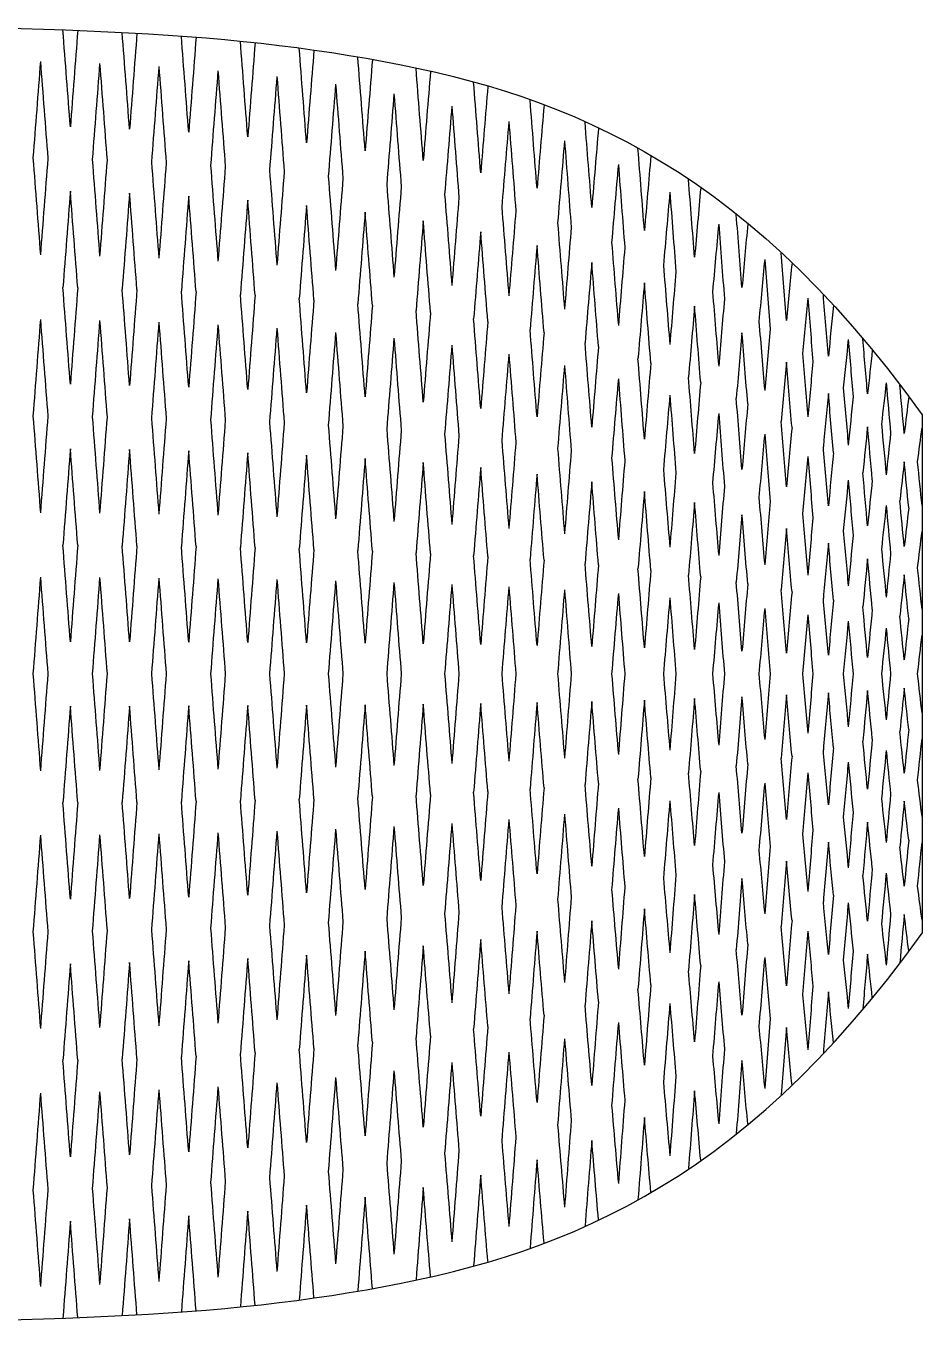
# Model space of a CAD drawing. Header units: millimetres. Extents: x 1 to 583, y -486 to -2.
# Drawn here: x 554.78 to 583.34, y -305.95 to -264.63 of the extents above; entities that cross this region are included whole.
import ezdxf

# ---------------------------------------------------------------- set-up
doc = ezdxf.new("R2010")
doc.units = ezdxf.units.MM
doc.header["$MEASUREMENT"] = 0
doc.layers.add('DEFAULT', color=7, linetype='Continuous')

msp = doc.modelspace()

# ---------------------------------------------------------------- linework, layer by layer
at = {"layer": 'DEFAULT'}
msp.add_lwpolyline([(583.342, -277.023), (583.342, -293.551)], dxfattribs=at)
for points in [[(542.024, -264.628), (553.829, -264.628), (559.732, -264.628), (565.634, -265.661), (571.537, -266.694), (577.439, -268.76), (583.342, -277.023)], [(556.43, -264.775), (556.351, -265.797), (556.272, -266.821), (556.193, -267.844), (556.115, -266.816), (556.036, -265.787), (555.957, -264.758)], [(558.317, -264.864), (558.238, -265.881), (558.16, -266.898), (558.081, -267.916), (558.002, -266.891), (557.924, -265.865), (557.845, -264.838)], [(560.202, -264.991), (560.123, -266), (560.045, -267.01), (559.966, -268.02), (559.888, -267), (559.809, -265.978), (559.731, -264.955)], [(562.083, -265.168), (562.004, -266.166), (561.926, -267.165), (561.848, -268.165), (561.769, -267.151), (561.691, -266.135), (561.613, -265.119)], [(563.957, -265.403), (563.879, -266.386), (563.801, -267.371), (563.723, -268.358), (563.645, -267.353), (563.567, -266.347), (563.489, -265.339)], [(565.822, -265.703), (565.745, -266.668), (565.667, -267.636), (565.589, -268.606), (565.512, -267.613), (565.434, -266.618), (565.357, -265.622)], [(555.249, -271.926), (555.171, -270.897), (555.092, -269.868), (555.013, -268.838), (555.092, -267.812), (555.171, -266.786), (555.249, -265.76)], [(555.249, -271.926), (555.328, -270.9), (555.407, -269.875), (555.485, -268.85), (555.407, -267.82), (555.328, -266.79), (555.249, -265.76)], [(557.138, -271.971), (557.059, -270.945), (556.98, -269.918), (556.902, -268.891), (556.98, -267.868), (557.059, -266.846), (557.138, -265.825)], [(557.138, -271.971), (557.216, -270.949), (557.295, -269.928), (557.373, -268.908), (557.295, -267.881), (557.216, -266.853), (557.138, -265.825)], [(559.024, -272.036), (558.946, -271.014), (558.867, -269.992), (558.788, -268.969), (558.867, -267.952), (558.946, -266.936), (559.024, -265.921)], [(559.024, -272.036), (559.103, -271.021), (559.181, -270.007), (559.26, -268.993), (559.181, -267.97), (559.103, -266.946), (559.024, -265.921)], [(560.908, -272.13), (560.83, -271.114), (560.751, -270.097), (560.673, -269.079), (560.751, -268.071), (560.83, -267.064), (560.908, -266.057)], [(560.908, -272.13), (560.986, -271.123), (561.065, -270.117), (561.143, -269.113), (561.065, -268.096), (560.986, -267.077), (560.908, -266.057)], [(567.673, -266.079), (567.596, -267.022), (567.519, -267.968), (567.443, -268.917), (567.366, -267.94), (567.289, -266.96), (567.212, -265.977)], [(562.787, -272.258), (562.709, -271.25), (562.631, -270.241), (562.552, -269.231), (562.631, -268.234), (562.709, -267.238), (562.787, -266.244)], [(562.787, -272.258), (562.865, -271.262), (562.943, -270.269), (563.021, -269.277), (562.943, -268.267), (562.865, -267.256), (562.787, -266.244)], [(564.659, -272.425), (564.581, -271.429), (564.503, -270.431), (564.425, -269.431), (564.503, -268.449), (564.581, -267.468), (564.659, -266.489)], [(564.659, -272.425), (564.736, -271.445), (564.814, -270.466), (564.892, -269.49), (564.814, -268.492), (564.736, -267.491), (564.659, -266.489)], [(569.501, -266.555), (569.425, -267.47), (569.349, -268.388), (569.273, -269.31), (569.198, -268.352), (569.122, -267.39), (569.046, -266.426)], [(566.52, -272.636), (566.443, -271.654), (566.365, -270.67), (566.287, -269.685), (566.365, -268.72), (566.443, -267.758), (566.52, -266.798)], [(566.52, -272.636), (566.597, -271.674), (566.674, -270.715), (566.751, -269.758), (566.674, -268.774), (566.597, -267.787), (566.52, -266.798)], [(568.365, -272.901), (568.288, -271.937), (568.211, -270.971), (568.134, -270.002), (568.211, -269.06), (568.288, -268.121), (568.365, -267.184)], [(568.365, -272.901), (568.441, -271.962), (568.516, -271.027), (568.592, -270.095), (568.516, -269.128), (568.441, -268.158), (568.365, -267.184)], [(571.291, -267.154), (571.217, -268.034), (571.143, -268.917), (571.069, -269.805), (570.995, -268.872), (570.921, -267.934), (570.847, -266.992)], [(570.182, -273.237), (570.106, -272.296), (570.03, -271.352), (569.955, -270.405), (570.03, -269.492), (570.106, -268.582), (570.182, -267.676)], [(570.182, -273.237), (570.256, -272.328), (570.33, -271.423), (570.404, -270.521), (570.33, -269.577), (570.256, -268.628), (570.182, -267.676)], [(573.028, -267.892), (572.956, -268.729), (572.885, -269.57), (572.814, -270.417), (572.742, -269.514), (572.671, -268.607), (572.599, -267.694)], [(571.956, -273.659), (571.882, -272.747), (571.808, -271.831), (571.734, -270.91), (571.808, -270.034), (571.882, -269.161), (571.956, -268.292)], [(571.956, -273.659), (572.027, -272.786), (572.099, -271.918), (572.17, -271.055), (572.099, -270.139), (572.027, -269.218), (571.956, -268.292)], [(574.697, -268.773), (574.629, -269.56), (574.56, -270.352), (574.492, -271.151), (574.423, -270.286), (574.355, -269.416), (574.287, -268.539)], [(573.671, -274.173), (573.6, -273.297), (573.528, -272.416), (573.457, -271.529), (573.528, -270.696), (573.6, -269.867), (573.671, -269.044)], [(573.671, -274.173), (573.739, -273.344), (573.808, -272.52), (573.876, -271.702), (573.808, -270.822), (573.739, -269.936), (573.671, -269.044)], [(576.285, -269.792), (576.22, -270.522), (576.155, -271.259), (576.091, -272.003), (576.026, -271.184), (575.961, -270.358), (575.896, -269.525)], [(556.43, -272.98), (556.351, -271.952), (556.272, -270.925), (556.193, -269.896), (556.115, -270.92), (556.036, -271.945), (555.957, -272.97)], [(558.317, -273.033), (558.238, -272.009), (558.16, -270.985), (558.081, -269.96), (558.002, -270.979), (557.924, -271.998), (557.845, -273.018)], [(560.202, -273.11), (560.123, -272.091), (560.045, -271.072), (559.966, -270.052), (559.888, -271.063), (559.809, -272.075), (559.731, -273.088)], [(562.083, -273.216), (562.004, -272.205), (561.926, -271.193), (561.848, -270.179), (561.769, -271.18), (561.691, -272.183), (561.613, -273.186)], [(575.312, -274.781), (575.244, -273.947), (575.176, -273.108), (575.107, -272.263), (575.176, -271.48), (575.244, -270.703), (575.312, -269.932)], [(575.312, -274.781), (575.377, -274.002), (575.442, -273.229), (575.507, -272.463), (575.442, -271.626), (575.377, -270.782), (575.312, -269.932)], [(563.957, -273.357), (563.879, -272.356), (563.801, -271.354), (563.723, -270.35), (563.645, -271.338), (563.567, -272.327), (563.489, -273.318)], [(565.822, -273.537), (565.745, -272.549), (565.667, -271.56), (565.589, -270.568), (565.512, -271.54), (565.434, -272.513), (565.357, -273.488)], [(567.673, -273.762), (567.596, -272.792), (567.519, -271.819), (567.443, -270.843), (567.366, -271.793), (567.289, -272.746), (567.212, -273.701)], [(576.869, -275.476), (576.804, -274.693), (576.739, -273.902), (576.674, -273.105), (576.739, -272.38), (576.804, -271.661), (576.869, -270.948)], [(576.869, -275.476), (576.93, -274.754), (576.991, -274.039), (577.052, -273.331), (576.991, -272.544), (576.93, -271.75), (576.869, -270.948)], [(577.786, -270.938), (577.724, -271.606), (577.663, -272.281), (577.602, -272.964), (577.541, -272.197), (577.48, -271.422), (577.419, -270.64)], [(569.501, -274.048), (569.425, -273.098), (569.349, -272.146), (569.273, -271.189), (569.198, -272.113), (569.122, -273.04), (569.046, -273.97)], [(571.291, -274.407), (571.217, -273.485), (571.143, -272.558), (571.069, -271.627), (570.995, -272.517), (570.921, -273.411), (570.847, -274.31)], [(579.196, -272.193), (579.138, -272.794), (579.081, -273.403), (579.024, -274.02), (578.966, -273.311), (578.909, -272.594), (578.852, -271.869)], [(573.028, -274.85), (572.956, -273.961), (572.885, -273.066), (572.814, -272.167), (572.742, -273.017), (572.671, -273.871), (572.599, -274.731)], [(578.336, -276.25), (578.274, -275.523), (578.213, -274.788), (578.152, -274.046), (578.213, -273.383), (578.274, -272.727), (578.336, -272.079)], [(578.336, -276.25), (578.393, -275.59), (578.45, -274.938), (578.508, -274.294), (578.45, -273.564), (578.393, -272.826), (578.336, -272.079)], [(556.43, -272.98), (556.351, -274.004), (556.272, -275.028), (556.193, -276.053), (556.115, -275.025), (556.036, -273.998), (555.957, -272.97)], [(558.317, -273.033), (558.238, -274.052), (558.16, -275.071), (558.081, -276.091), (558.002, -275.067), (557.924, -274.043), (557.845, -273.018)], [(560.202, -273.11), (560.123, -274.121), (560.045, -275.133), (559.966, -276.146), (559.888, -275.127), (559.809, -274.108), (559.731, -273.088)], [(574.697, -275.379), (574.629, -274.53), (574.56, -273.675), (574.492, -272.814), (574.423, -273.616), (574.355, -274.424), (574.287, -275.238)], [(562.083, -273.216), (562.004, -274.217), (561.926, -275.219), (561.848, -276.223), (561.769, -275.212), (561.691, -274.199), (561.613, -273.186)], [(563.957, -273.357), (563.879, -274.344), (563.801, -275.334), (563.723, -276.325), (563.645, -275.324), (563.567, -274.322), (563.489, -273.318)], [(565.822, -273.537), (565.745, -274.508), (565.667, -275.481), (565.589, -276.456), (565.512, -275.469), (565.434, -274.479), (565.357, -273.488)], [(579.712, -277.091), (579.654, -276.426), (579.597, -275.752), (579.54, -275.071), (579.597, -274.475), (579.654, -273.888), (579.712, -273.309)], [(579.712, -277.091), (579.766, -276.498), (579.819, -275.914), (579.873, -275.338), (579.819, -274.67), (579.766, -273.994), (579.712, -273.309)], [(580.517, -273.541), (580.464, -274.071), (580.41, -274.609), (580.356, -275.156), (580.303, -274.512), (580.249, -273.858), (580.195, -273.196)], [(567.673, -273.762), (567.596, -274.713), (567.519, -275.665), (567.443, -276.621), (567.366, -275.65), (567.289, -274.677), (567.212, -273.701)], [(576.285, -275.99), (576.22, -275.189), (576.155, -274.381), (576.091, -273.566), (576.026, -274.314), (575.961, -275.068), (575.896, -275.83)], [(555.249, -280.148), (555.171, -279.12), (555.092, -278.092), (555.013, -277.063), (555.092, -276.035), (555.171, -275.008), (555.249, -273.982)], [(555.249, -280.148), (555.328, -279.121), (555.407, -278.095), (555.485, -277.068), (555.407, -276.04), (555.328, -275.011), (555.249, -273.982)], [(557.138, -280.165), (557.059, -279.14), (556.98, -278.115), (556.902, -277.089), (556.98, -276.065), (557.059, -275.042), (557.138, -274.019)], [(557.138, -280.165), (557.216, -279.142), (557.295, -278.12), (557.373, -277.098), (557.295, -276.072), (557.216, -275.046), (557.138, -274.019)], [(559.024, -280.191), (558.946, -279.17), (558.867, -278.149), (558.788, -277.128), (558.867, -276.11), (558.946, -275.092), (559.024, -274.075)], [(559.024, -280.191), (559.103, -279.173), (559.181, -278.156), (559.26, -277.14), (559.181, -276.119), (559.103, -275.098), (559.024, -274.075)], [(560.908, -280.227), (560.83, -279.213), (560.751, -278.199), (560.673, -277.183), (560.751, -276.172), (560.83, -275.163), (560.908, -274.154)], [(560.908, -280.227), (560.986, -279.217), (561.065, -278.208), (561.143, -277.2), (561.065, -276.186), (560.986, -275.171), (560.908, -274.154)], [(562.787, -280.276), (562.709, -279.271), (562.631, -278.266), (562.552, -277.259), (562.631, -276.259), (562.709, -275.26), (562.787, -274.262)], [(562.787, -280.276), (562.865, -279.276), (562.943, -278.278), (563.021, -277.282), (562.943, -276.277), (562.865, -275.27), (562.787, -274.262)], [(569.501, -274.048), (569.425, -274.971), (569.349, -275.898), (569.273, -276.829), (569.198, -275.879), (569.122, -274.926), (569.046, -273.97)], [(571.291, -274.407), (571.217, -275.298), (571.143, -276.192), (571.069, -277.091), (570.995, -276.168), (570.921, -275.241), (570.847, -274.31)], [(564.659, -280.34), (564.581, -279.348), (564.503, -278.355), (564.425, -277.359), (564.503, -276.373), (564.581, -275.388), (564.659, -274.404)], [(564.659, -280.34), (564.736, -279.354), (564.814, -278.37), (564.892, -277.388), (564.814, -276.396), (564.736, -275.401), (564.659, -274.404)], [(566.52, -280.421), (566.443, -279.445), (566.365, -278.466), (566.287, -277.486), (566.365, -276.516), (566.443, -275.548), (566.52, -274.583)], [(566.52, -280.421), (566.597, -279.453), (566.674, -278.486), (566.751, -277.522), (566.674, -276.545), (566.597, -275.565), (566.52, -274.583)], [(573.028, -274.85), (572.956, -275.7), (572.885, -276.555), (572.814, -277.415), (572.742, -276.525), (572.671, -275.631), (572.599, -274.731)], [(577.786, -276.677), (577.724, -275.93), (577.663, -275.176), (577.602, -274.413), (577.541, -275.101), (577.48, -275.796), (577.419, -276.499)], [(581.001, -277.989), (580.947, -277.39), (580.893, -276.783), (580.84, -276.167), (580.893, -275.643), (580.947, -275.127), (581.001, -274.621)], [(581.001, -277.989), (581.051, -277.467), (581.102, -276.954), (581.152, -276.45), (581.102, -275.849), (581.051, -275.239), (581.001, -274.621)], [(581.756, -274.967), (581.705, -275.423), (581.655, -275.887), (581.605, -276.361), (581.554, -275.784), (581.504, -275.199), (581.454, -274.604)], [(568.365, -280.523), (568.288, -279.566), (568.211, -278.607), (568.134, -277.644), (568.211, -276.696), (568.288, -275.75), (568.365, -274.807)], [(568.365, -280.523), (568.441, -279.576), (568.516, -278.632), (568.592, -277.691), (568.516, -276.733), (568.441, -275.771), (568.365, -274.807)], [(570.182, -280.653), (570.106, -279.72), (570.03, -278.785), (569.955, -277.846), (570.03, -276.924), (570.106, -276.006), (570.182, -275.091)], [(570.182, -280.653), (570.256, -279.732), (570.33, -278.816), (570.404, -277.904), (570.33, -276.971), (570.256, -276.033), (570.182, -275.091)], [(571.956, -280.815), (571.882, -279.913), (571.808, -279.008), (571.734, -278.099), (571.808, -277.211), (571.882, -276.327), (571.956, -275.448)], [(571.956, -280.815), (572.027, -279.928), (572.099, -279.047), (572.17, -278.171), (572.099, -277.268), (572.027, -276.36), (571.956, -275.448)], [(574.697, -275.379), (574.629, -276.181), (574.56, -276.989), (574.492, -277.803), (574.423, -276.954), (574.355, -276.099), (574.287, -275.238)], [(579.196, -277.431), (579.138, -276.743), (579.081, -276.048), (579.024, -275.345), (578.966, -275.967), (578.909, -276.598), (578.852, -277.237)], [(573.671, -281.012), (573.6, -280.149), (573.528, -279.281), (573.457, -278.408), (573.528, -277.561), (573.6, -276.72), (573.671, -275.883)], [(573.671, -281.012), (573.739, -280.167), (573.808, -279.328), (573.876, -278.495), (573.808, -277.63), (573.739, -276.759), (573.671, -275.883)], [(576.285, -275.99), (576.22, -276.738), (576.155, -277.493), (576.091, -278.254), (576.026, -277.453), (575.961, -276.645), (575.896, -275.83)], [(582.209, -278.933), (582.158, -278.405), (582.108, -277.868), (582.058, -277.322), (582.108, -276.872), (582.158, -276.432), (582.209, -276.001)], [(582.209, -278.933), (582.256, -278.485), (582.303, -278.047), (582.35, -277.618), (582.303, -277.088), (582.256, -276.549), (582.209, -276.001)], [(575.312, -281.246), (575.244, -280.428), (575.176, -279.605), (575.107, -278.775), (575.176, -277.977), (575.244, -277.184), (575.312, -276.397)], [(575.312, -281.246), (575.377, -280.449), (575.442, -279.659), (575.507, -278.875), (575.442, -278.056), (575.377, -277.23), (575.312, -276.397)], [(580.517, -278.24), (580.464, -277.618), (580.41, -276.987), (580.356, -276.348), (580.303, -276.901), (580.249, -277.462), (580.195, -278.032)], [(582.917, -276.457), (582.87, -276.835), (582.823, -277.223), (582.775, -277.621), (582.728, -277.116), (582.681, -276.602), (582.634, -276.079)], [(577.786, -276.677), (577.724, -277.365), (577.663, -278.06), (577.602, -278.763), (577.541, -278.016), (577.48, -277.261), (577.419, -276.499)], [(576.869, -281.514), (576.804, -280.748), (576.739, -279.975), (576.674, -279.196), (576.739, -278.453), (576.804, -277.716), (576.869, -276.986)], [(576.869, -281.514), (576.93, -280.771), (576.991, -280.037), (577.052, -279.309), (576.991, -278.542), (576.93, -277.768), (576.869, -276.986)], [(579.196, -277.431), (579.138, -278.053), (579.081, -278.684), (579.024, -279.322), (578.966, -278.635), (578.909, -277.94), (578.852, -277.237)], [(578.336, -281.811), (578.274, -281.104), (578.213, -280.389), (578.152, -279.666), (578.213, -278.984), (578.274, -278.308), (578.336, -277.64)], [(578.336, -281.811), (578.393, -281.13), (578.45, -280.456), (578.508, -279.791), (578.45, -279.082), (578.393, -278.365), (578.336, -277.64)], [(581.756, -279.095), (581.705, -278.543), (581.655, -277.981), (581.605, -277.411), (581.554, -277.891), (581.504, -278.379), (581.454, -278.877)], [(583.342, -279.916), (583.295, -279.462), (583.247, -278.998), (583.2, -278.525), (583.247, -278.153), (583.295, -277.79), (583.342, -277.437)], [(580.517, -278.24), (580.464, -278.792), (580.41, -279.354), (580.356, -279.924), (580.303, -279.302), (580.249, -278.672), (580.195, -278.032)], [(556.43, -281.185), (556.351, -280.158), (556.272, -279.132), (556.193, -278.105), (556.115, -279.13), (556.036, -280.155), (555.957, -281.181)], [(558.317, -281.202), (558.238, -280.18), (558.16, -279.158), (558.081, -278.134), (558.002, -279.155), (557.924, -280.176), (557.845, -281.197)], [(560.202, -281.228), (560.123, -280.212), (560.045, -279.195), (559.966, -278.177), (559.888, -279.191), (559.809, -280.205), (559.731, -281.221)], [(562.083, -281.263), (562.004, -280.256), (561.926, -279.247), (561.848, -278.237), (561.769, -279.241), (561.691, -280.247), (561.613, -281.253)], [(563.957, -281.31), (563.879, -280.314), (563.801, -279.316), (563.723, -278.316), (563.645, -279.308), (563.567, -280.302), (563.489, -281.297)], [(565.822, -281.37), (565.745, -280.388), (565.667, -279.404), (565.589, -278.418), (565.512, -279.395), (565.434, -280.373), (565.357, -281.354)], [(579.712, -282.135), (579.654, -281.491), (579.597, -280.839), (579.54, -280.179), (579.597, -279.562), (579.654, -278.953), (579.712, -278.352)], [(579.712, -282.135), (579.766, -281.519), (579.819, -280.911), (579.873, -280.313), (579.819, -279.668), (579.766, -279.014), (579.712, -278.352)], [(567.673, -281.445), (567.596, -280.482), (567.519, -279.515), (567.443, -278.546), (567.366, -279.503), (567.289, -280.463), (567.212, -281.425)], [(569.501, -281.541), (569.425, -280.6), (569.349, -279.656), (569.273, -278.708), (569.198, -279.64), (569.122, -280.576), (569.046, -281.515)], [(581.756, -279.095), (581.705, -279.575), (581.655, -280.064), (581.605, -280.561), (581.554, -280.009), (581.504, -279.448), (581.454, -278.877)], [(582.917, -279.989), (582.87, -279.51), (582.823, -279.021), (582.775, -278.523), (582.728, -278.926), (582.681, -279.339), (582.634, -279.762)], [(571.291, -281.661), (571.217, -280.748), (571.143, -279.832), (571.069, -278.912), (570.995, -279.813), (570.921, -280.719), (570.847, -281.628)], [(573.028, -281.808), (572.956, -280.932), (572.885, -280.05), (572.814, -279.164), (572.742, -280.027), (572.671, -280.895), (572.599, -281.768)], [(581.001, -282.48), (580.947, -281.904), (580.893, -281.32), (580.84, -280.727), (580.893, -280.18), (580.947, -279.641), (581.001, -279.112)], [(581.001, -282.48), (581.051, -281.934), (581.102, -281.397), (581.152, -280.869), (581.102, -280.292), (581.051, -279.706), (581.001, -279.112)], [(574.697, -281.984), (574.629, -281.151), (574.56, -280.311), (574.492, -279.466), (574.423, -280.284), (574.355, -281.108), (574.287, -281.938)], [(576.285, -282.188), (576.22, -281.404), (576.155, -280.614), (576.091, -279.817), (576.026, -280.583), (575.961, -281.355), (575.896, -282.135)], [(582.209, -282.843), (582.158, -282.339), (582.108, -281.826), (582.058, -281.304), (582.108, -280.831), (582.158, -280.366), (582.209, -279.911)], [(582.209, -282.843), (582.256, -282.37), (582.303, -281.907), (582.35, -281.453), (582.303, -280.948), (582.256, -280.434), (582.209, -279.911)], [(582.917, -279.989), (582.87, -280.393), (582.823, -280.806), (582.775, -281.228), (582.728, -280.749), (582.681, -280.26), (582.634, -279.762)], [(577.786, -282.417), (577.724, -281.69), (577.663, -280.955), (577.602, -280.213), (577.541, -280.92), (577.48, -281.635), (577.419, -282.358)], [(579.196, -282.668), (579.138, -282.003), (579.081, -281.329), (579.024, -280.648), (578.966, -281.291), (578.909, -281.943), (578.852, -282.604)], [(583.342, -283.221), (583.295, -282.792), (583.247, -282.354), (583.2, -281.906), (583.247, -281.509), (583.295, -281.121), (583.342, -280.742)], [(556.43, -281.185), (556.351, -282.21), (556.272, -283.235), (556.193, -284.261), (556.115, -283.235), (556.036, -282.208), (555.957, -281.181)], [(558.317, -281.202), (558.238, -282.223), (558.16, -283.244), (558.081, -284.265), (558.002, -283.243), (557.924, -282.221), (557.845, -281.197)], [(560.202, -281.228), (560.123, -282.242), (560.045, -283.256), (559.966, -284.271), (559.888, -283.255), (559.809, -282.239), (559.731, -281.221)], [(562.083, -281.263), (562.004, -282.268), (561.926, -283.273), (561.848, -284.28), (561.769, -283.272), (561.691, -282.263), (561.613, -281.253)], [(563.957, -281.31), (563.879, -282.302), (563.801, -283.296), (563.723, -284.291), (563.645, -283.295), (563.567, -282.297), (563.489, -281.297)], [(565.822, -281.37), (565.745, -282.347), (565.667, -283.325), (565.589, -284.306), (565.512, -283.324), (565.434, -282.34), (565.357, -281.354)], [(580.517, -282.938), (580.464, -282.339), (580.41, -281.732), (580.356, -281.116), (580.303, -281.691), (580.249, -282.276), (580.195, -282.869)], [(567.673, -281.445), (567.596, -282.402), (567.519, -283.362), (567.443, -284.324), (567.366, -283.36), (567.289, -282.394), (567.212, -281.425)], [(569.501, -281.541), (569.425, -282.473), (569.349, -283.409), (569.273, -284.347), (569.198, -283.406), (569.122, -282.462), (569.046, -281.515)], [(571.291, -281.661), (571.217, -282.562), (571.143, -283.467), (571.069, -284.376), (570.995, -283.464), (570.921, -282.548), (570.847, -281.628)], [(573.028, -281.808), (572.956, -282.671), (572.885, -283.539), (572.814, -284.412), (572.742, -283.536), (572.671, -282.655), (572.599, -281.768)], [(581.756, -283.223), (581.705, -282.695), (581.655, -282.158), (581.605, -281.612), (581.554, -282.115), (581.504, -282.628), (581.454, -283.15)], [(574.697, -281.984), (574.629, -282.802), (574.56, -283.626), (574.492, -284.456), (574.423, -283.622), (574.355, -282.783), (574.287, -281.938)], [(576.285, -282.188), (576.22, -282.954), (576.155, -283.727), (576.091, -284.506), (576.026, -283.722), (575.961, -282.932), (575.896, -282.135)], [(582.917, -283.521), (582.87, -283.067), (582.823, -282.603), (582.775, -282.13), (582.728, -282.559), (582.681, -282.998), (582.634, -283.445)], [(555.249, -288.37), (555.171, -287.343), (555.092, -286.315), (555.013, -285.287), (555.092, -284.259), (555.171, -283.231), (555.249, -282.204)], [(555.249, -288.37), (555.328, -287.342), (555.407, -286.314), (555.485, -285.287), (555.407, -284.26), (555.328, -283.232), (555.249, -282.204)], [(557.138, -288.36), (557.059, -287.336), (556.98, -286.312), (556.902, -285.287), (556.98, -284.262), (557.059, -283.238), (557.138, -282.214)], [(557.138, -288.36), (557.216, -287.335), (557.295, -286.311), (557.373, -285.287), (557.295, -284.263), (557.216, -283.239), (557.138, -282.214)], [(559.024, -288.345), (558.946, -287.326), (558.867, -286.307), (558.788, -285.287), (558.867, -284.267), (558.946, -283.248), (559.024, -282.229)], [(559.024, -288.345), (559.103, -287.325), (559.181, -286.305), (559.26, -285.287), (559.181, -284.269), (559.103, -283.249), (559.024, -282.229)], [(560.908, -288.323), (560.83, -287.312), (560.751, -286.3), (560.673, -285.287), (560.751, -284.274), (560.83, -283.262), (560.908, -282.251)], [(560.908, -288.323), (560.986, -287.31), (561.065, -286.298), (561.143, -285.287), (561.065, -284.276), (560.986, -283.264), (560.908, -282.251)], [(562.787, -288.294), (562.709, -287.293), (562.631, -286.291), (562.552, -285.287), (562.631, -284.284), (562.709, -283.281), (562.787, -282.28)], [(562.787, -288.294), (562.865, -287.29), (562.943, -286.288), (563.021, -285.287), (562.943, -284.286), (562.865, -283.284), (562.787, -282.28)], [(564.659, -288.255), (564.581, -287.267), (564.503, -286.278), (564.425, -285.287), (564.503, -284.296), (564.581, -283.307), (564.659, -282.319)], [(564.659, -288.255), (564.736, -287.264), (564.814, -286.274), (564.892, -285.287), (564.814, -284.3), (564.736, -283.31), (564.659, -282.319)], [(566.52, -288.206), (566.443, -287.235), (566.365, -286.262), (566.287, -285.287), (566.365, -284.312), (566.443, -283.339), (566.52, -282.368)], [(566.52, -288.206), (566.597, -287.231), (566.674, -286.258), (566.751, -285.287), (566.674, -284.317), (566.597, -283.343), (566.52, -282.368)], [(568.365, -288.145), (568.288, -287.195), (568.211, -286.242), (568.134, -285.287), (568.211, -284.332), (568.288, -283.379), (568.365, -282.429)], [(568.365, -288.145), (568.441, -287.189), (568.516, -286.237), (568.592, -285.287), (568.516, -284.338), (568.441, -283.385), (568.365, -282.429)], [(570.182, -288.068), (570.106, -287.144), (570.03, -286.217), (569.955, -285.287), (570.03, -284.357), (570.106, -283.43), (570.182, -282.506)], [(570.182, -288.068), (570.256, -287.137), (570.33, -286.21), (570.404, -285.287), (570.33, -284.364), (570.256, -283.437), (570.182, -282.506)], [(571.956, -287.971), (571.882, -287.08), (571.808, -286.186), (571.734, -285.287), (571.808, -284.389), (571.882, -283.494), (571.956, -282.604)], [(571.956, -287.971), (572.027, -287.071), (572.099, -286.177), (572.17, -285.287), (572.099, -284.398), (572.027, -283.503), (571.956, -282.604)], [(577.786, -282.417), (577.724, -283.125), (577.663, -283.84), (577.602, -284.562), (577.541, -283.835), (577.48, -283.1), (577.419, -282.358)], [(579.196, -282.668), (579.138, -283.312), (579.081, -283.964), (579.024, -284.624), (578.966, -283.959), (578.909, -283.285), (578.852, -282.604)], [(573.671, -287.852), (573.6, -287.002), (573.528, -286.147), (573.457, -285.287), (573.528, -284.427), (573.6, -283.572), (573.671, -282.722)], [(573.671, -287.852), (573.739, -286.991), (573.808, -286.136), (573.876, -285.287), (573.808, -284.438), (573.739, -283.583), (573.671, -282.722)], [(575.312, -287.712), (575.244, -286.909), (575.176, -286.101), (575.107, -285.287), (575.176, -284.473), (575.244, -283.665), (575.312, -282.863)], [(575.312, -287.712), (575.377, -286.897), (575.442, -286.089), (575.507, -285.287), (575.442, -284.486), (575.377, -283.677), (575.312, -282.863)], [(576.869, -287.551), (576.804, -286.803), (576.739, -286.048), (576.674, -285.287), (576.739, -284.526), (576.804, -283.771), (576.869, -283.023)], [(576.869, -287.551), (576.93, -286.789), (576.991, -286.034), (577.052, -285.287), (576.991, -284.54), (576.93, -283.785), (576.869, -283.023)], [(580.517, -282.938), (580.464, -283.514), (580.41, -284.098), (580.356, -284.691), (580.303, -284.092), (580.249, -283.485), (580.195, -282.869)], [(578.336, -287.372), (578.274, -286.685), (578.213, -285.99), (578.152, -285.287), (578.213, -284.585), (578.274, -283.889), (578.336, -283.202)], [(578.336, -287.372), (578.393, -286.669), (578.45, -285.974), (578.508, -285.287), (578.45, -284.6), (578.393, -283.905), (578.336, -283.202)], [(579.712, -287.178), (579.654, -286.556), (579.597, -285.926), (579.54, -285.287), (579.597, -284.648), (579.654, -284.018), (579.712, -283.396)], [(579.712, -287.178), (579.766, -286.539), (579.819, -285.909), (579.873, -285.287), (579.819, -284.665), (579.766, -284.035), (579.712, -283.396)], [(581.756, -283.223), (581.705, -283.727), (581.655, -284.24), (581.605, -284.762), (581.554, -284.234), (581.504, -283.697), (581.454, -283.15)], [(581.001, -286.971), (580.947, -286.418), (580.893, -285.857), (580.84, -285.287), (580.893, -284.717), (580.947, -284.156), (581.001, -283.603)], [(581.001, -286.971), (581.051, -286.401), (581.102, -285.839), (581.152, -285.287), (581.102, -284.735), (581.051, -284.173), (581.001, -283.603)], [(582.209, -286.753), (582.158, -286.274), (582.108, -285.785), (582.058, -285.287), (582.108, -284.789), (582.158, -284.3), (582.209, -283.821)], [(582.209, -286.753), (582.256, -286.255), (582.303, -285.766), (582.35, -285.287), (582.303, -284.808), (582.256, -284.319), (582.209, -283.821)], [(582.917, -283.521), (582.87, -283.95), (582.823, -284.388), (582.775, -284.836), (582.728, -284.382), (582.681, -283.918), (582.634, -283.445)], [(583.342, -286.527), (583.295, -286.123), (583.247, -285.71), (583.2, -285.287), (583.247, -284.864), (583.295, -284.451), (583.342, -284.047)], [(580.517, -287.636), (580.464, -287.061), (580.41, -286.476), (580.356, -285.883), (580.303, -286.482), (580.249, -287.089), (580.195, -287.705)], [(581.756, -287.351), (581.705, -286.847), (581.655, -286.334), (581.605, -285.812), (581.554, -286.34), (581.504, -286.877), (581.454, -287.424)], [(582.917, -287.053), (582.87, -286.624), (582.823, -286.186), (582.775, -285.738), (582.728, -286.192), (582.681, -286.656), (582.634, -287.129)], [(556.43, -289.389), (556.351, -288.364), (556.272, -287.339), (556.193, -286.313), (556.115, -287.339), (556.036, -288.366), (555.957, -289.393)], [(558.317, -289.372), (558.238, -288.351), (558.16, -287.33), (558.081, -286.309), (558.002, -287.331), (557.924, -288.354), (557.845, -289.377)], [(560.202, -289.346), (560.123, -288.333), (560.045, -287.318), (559.966, -286.303), (559.888, -287.319), (559.809, -288.336), (559.731, -289.353)], [(562.083, -289.311), (562.004, -288.307), (561.926, -287.301), (561.848, -286.294), (561.769, -287.302), (561.691, -288.311), (561.613, -289.321)], [(563.957, -289.264), (563.879, -288.272), (563.801, -287.278), (563.723, -286.283), (563.645, -287.279), (563.567, -288.277), (563.489, -289.277)], [(565.822, -289.204), (565.745, -288.227), (565.667, -287.249), (565.589, -286.268), (565.512, -287.25), (565.434, -288.234), (565.357, -289.22)], [(567.673, -289.129), (567.596, -288.172), (567.519, -287.212), (567.443, -286.25), (567.366, -287.214), (567.289, -288.18), (567.212, -289.149)], [(569.501, -289.034), (569.425, -288.101), (569.349, -287.166), (569.273, -286.227), (569.198, -287.168), (569.122, -288.112), (569.046, -289.059)], [(571.291, -288.914), (571.217, -288.012), (571.143, -287.107), (571.069, -286.198), (570.995, -287.11), (570.921, -288.026), (570.847, -288.946)], [(573.028, -288.766), (572.956, -287.903), (572.885, -287.035), (572.814, -286.162), (572.742, -287.038), (572.671, -287.919), (572.599, -288.806)], [(574.697, -288.59), (574.629, -287.772), (574.56, -286.948), (574.492, -286.119), (574.423, -286.952), (574.355, -287.791), (574.287, -288.637)], [(576.285, -288.386), (576.22, -287.62), (576.155, -286.848), (576.091, -286.068), (576.026, -286.852), (575.961, -287.642), (575.896, -288.439)], [(577.786, -288.157), (577.724, -287.449), (577.663, -286.734), (577.602, -286.012), (577.541, -286.739), (577.48, -287.474), (577.419, -288.216)], [(579.196, -287.906), (579.138, -287.262), (579.081, -286.61), (579.024, -285.95), (578.966, -286.615), (578.909, -287.289), (578.852, -287.971)], [(582.917, -287.053), (582.87, -287.507), (582.823, -287.971), (582.775, -288.444), (582.728, -288.015), (582.681, -287.577), (582.634, -287.129)], [(581.756, -287.351), (581.705, -287.879), (581.655, -288.416), (581.605, -288.963), (581.554, -288.459), (581.504, -287.946), (581.454, -287.424)], [(583.342, -289.832), (583.295, -289.454), (583.247, -289.065), (583.2, -288.668), (583.247, -288.22), (583.295, -287.782), (583.342, -287.353)], [(579.196, -287.906), (579.138, -288.571), (579.081, -289.245), (579.024, -289.927), (578.966, -289.283), (578.909, -288.631), (578.852, -287.971)], [(580.517, -287.636), (580.464, -288.235), (580.41, -288.842), (580.356, -289.459), (580.303, -288.883), (580.249, -288.298), (580.195, -287.705)], [(582.209, -290.663), (582.158, -290.208), (582.108, -289.743), (582.058, -289.27), (582.108, -288.748), (582.158, -288.235), (582.209, -287.731)], [(582.209, -290.663), (582.256, -290.14), (582.303, -289.626), (582.35, -289.122), (582.303, -288.668), (582.256, -288.204), (582.209, -287.731)], [(576.285, -288.386), (576.22, -289.17), (576.155, -289.96), (576.091, -290.757), (576.026, -289.991), (575.961, -289.219), (575.896, -288.439)], [(577.786, -288.157), (577.724, -288.884), (577.663, -289.619), (577.602, -290.361), (577.541, -289.654), (577.48, -288.939), (577.419, -288.216)], [(581.001, -291.462), (580.947, -290.933), (580.893, -290.394), (580.84, -289.847), (580.893, -289.254), (580.947, -288.67), (581.001, -288.094)], [(581.001, -291.462), (581.051, -290.868), (581.102, -290.282), (581.152, -289.706), (581.102, -289.177), (581.051, -288.64), (581.001, -288.094)], [(573.028, -288.766), (572.956, -289.642), (572.885, -290.524), (572.814, -291.41), (572.742, -290.547), (572.671, -289.679), (572.599, -288.806)], [(574.697, -288.59), (574.629, -289.423), (574.56, -290.263), (574.492, -291.108), (574.423, -290.29), (574.355, -289.466), (574.287, -288.637)], [(578.336, -292.934), (578.274, -292.266), (578.213, -291.59), (578.152, -290.908), (578.213, -290.185), (578.274, -289.47), (578.336, -288.763)], [(578.336, -292.934), (578.393, -292.209), (578.45, -291.492), (578.508, -290.784), (578.45, -290.118), (578.393, -289.444), (578.336, -288.763)], [(579.712, -292.222), (579.654, -291.621), (579.597, -291.012), (579.54, -290.395), (579.597, -289.735), (579.654, -289.083), (579.712, -288.439)], [(579.712, -292.222), (579.766, -291.56), (579.819, -290.906), (579.873, -290.262), (579.819, -289.663), (579.766, -289.055), (579.712, -288.439)], [(565.822, -289.204), (565.745, -290.186), (565.667, -291.17), (565.589, -292.156), (565.512, -291.179), (565.434, -290.201), (565.357, -289.22)], [(567.673, -289.129), (567.596, -290.092), (567.519, -291.059), (567.443, -292.028), (567.366, -291.071), (567.289, -290.111), (567.212, -289.149)], [(569.501, -289.034), (569.425, -289.974), (569.349, -290.919), (569.273, -291.866), (569.198, -290.934), (569.122, -289.998), (569.046, -289.059)], [(571.291, -288.914), (571.217, -289.826), (571.143, -290.742), (571.069, -291.662), (570.995, -290.761), (570.921, -289.855), (570.847, -288.946)], [(576.869, -293.588), (576.804, -292.858), (576.739, -292.121), (576.674, -291.378), (576.739, -290.599), (576.804, -289.826), (576.869, -289.06)], [(576.869, -293.588), (576.93, -292.807), (576.991, -292.032), (577.052, -291.265), (576.991, -290.538), (576.93, -289.803), (576.869, -289.06)], [(556.43, -289.389), (556.351, -290.416), (556.272, -291.442), (556.193, -292.469), (556.115, -291.444), (556.036, -290.419), (555.957, -289.393)], [(558.317, -289.372), (558.238, -290.394), (558.16, -291.416), (558.081, -292.44), (558.002, -291.419), (557.924, -290.398), (557.845, -289.377)], [(560.202, -289.346), (560.123, -290.362), (560.045, -291.379), (559.966, -292.397), (559.888, -291.383), (559.809, -290.369), (559.731, -289.353)], [(562.083, -289.311), (562.004, -290.319), (561.926, -291.327), (561.848, -292.337), (561.769, -291.333), (561.691, -290.327), (561.613, -289.321)], [(563.957, -289.264), (563.879, -290.26), (563.801, -291.258), (563.723, -292.258), (563.645, -291.266), (563.567, -290.272), (563.489, -289.277)], [(573.671, -294.691), (573.6, -293.854), (573.528, -293.013), (573.457, -292.166), (573.528, -291.293), (573.6, -290.425), (573.671, -289.562)], [(573.671, -294.691), (573.739, -293.815), (573.808, -292.944), (573.876, -292.08), (573.808, -291.246), (573.739, -290.407), (573.671, -289.562)], [(575.312, -294.177), (575.244, -293.39), (575.176, -292.598), (575.107, -291.799), (575.176, -290.97), (575.244, -290.146), (575.312, -289.328)], [(575.312, -294.177), (575.377, -293.344), (575.442, -292.518), (575.507, -291.699), (575.442, -290.915), (575.377, -290.125), (575.312, -289.328)], [(582.917, -290.585), (582.87, -290.182), (582.823, -289.768), (582.775, -289.346), (582.728, -289.825), (582.681, -290.314), (582.634, -290.812)], [(570.182, -295.483), (570.106, -294.568), (570.03, -293.65), (569.955, -292.728), (570.03, -291.789), (570.106, -290.854), (570.182, -289.922)], [(570.182, -295.483), (570.256, -294.541), (570.33, -293.604), (570.404, -292.67), (570.33, -291.758), (570.256, -290.842), (570.182, -289.922)], [(571.956, -295.126), (571.882, -294.247), (571.808, -293.363), (571.734, -292.475), (571.808, -291.566), (571.882, -290.661), (571.956, -289.759)], [(571.956, -295.126), (572.027, -294.214), (572.099, -293.306), (572.17, -292.403), (572.099, -291.527), (572.027, -290.646), (571.956, -289.759)], [(581.756, -291.479), (581.705, -290.999), (581.655, -290.511), (581.605, -290.013), (581.554, -290.565), (581.504, -291.126), (581.454, -291.697)], [(555.249, -296.592), (555.171, -295.566), (555.092, -294.539), (555.013, -293.511), (555.092, -292.483), (555.171, -291.454), (555.249, -290.426)], [(555.249, -296.592), (555.328, -295.563), (555.407, -294.534), (555.485, -293.506), (555.407, -292.479), (555.328, -291.453), (555.249, -290.426)], [(557.138, -296.555), (557.059, -295.532), (556.98, -294.509), (556.902, -293.485), (556.98, -292.459), (557.059, -291.434), (557.138, -290.409)], [(557.138, -296.555), (557.216, -295.528), (557.295, -294.502), (557.373, -293.477), (557.295, -292.455), (557.216, -291.432), (557.138, -290.409)], [(559.024, -296.499), (558.946, -295.482), (558.867, -294.464), (558.788, -293.446), (558.867, -292.425), (558.946, -291.404), (559.024, -290.383)], [(559.024, -296.499), (559.103, -295.477), (559.181, -294.455), (559.26, -293.434), (559.181, -292.418), (559.103, -291.401), (559.024, -290.383)], [(560.908, -296.42), (560.83, -295.411), (560.751, -294.402), (560.673, -293.391), (560.751, -292.376), (560.83, -291.361), (560.908, -290.348)], [(560.908, -296.42), (560.986, -295.403), (561.065, -294.388), (561.143, -293.374), (561.065, -292.366), (560.986, -291.358), (560.908, -290.348)], [(562.787, -296.312), (562.709, -295.314), (562.631, -294.315), (562.552, -293.315), (562.631, -292.308), (562.709, -291.303), (562.787, -290.298)], [(562.787, -296.312), (562.865, -295.304), (562.943, -294.297), (563.021, -293.292), (562.943, -292.296), (562.865, -291.298), (562.787, -290.298)], [(564.659, -296.17), (564.581, -295.187), (564.503, -294.201), (564.425, -293.215), (564.503, -292.22), (564.581, -291.226), (564.659, -290.234)], [(564.659, -296.17), (564.736, -295.173), (564.814, -294.179), (564.892, -293.186), (564.814, -292.204), (564.736, -291.22), (564.659, -290.234)], [(566.52, -295.991), (566.443, -295.026), (566.365, -294.058), (566.287, -293.088), (566.365, -292.108), (566.443, -291.129), (566.52, -290.153)], [(566.52, -295.991), (566.597, -295.009), (566.674, -294.029), (566.751, -293.052), (566.674, -292.088), (566.597, -291.122), (566.52, -290.153)], [(568.365, -295.768), (568.288, -294.824), (568.211, -293.878), (568.134, -292.93), (568.211, -291.967), (568.288, -291.008), (568.365, -290.051)], [(568.365, -295.768), (568.441, -294.803), (568.516, -293.842), (568.592, -292.883), (568.516, -291.943), (568.441, -290.998), (568.365, -290.051)], [(580.517, -292.334), (580.464, -291.782), (580.41, -291.22), (580.356, -290.65), (580.303, -291.272), (580.249, -291.903), (580.195, -292.542)], [(582.917, -290.585), (582.87, -291.065), (582.823, -291.553), (582.775, -292.052), (582.728, -291.648), (582.681, -291.235), (582.634, -290.812)], [(583.342, -293.137), (583.295, -292.784), (583.247, -292.421), (583.2, -292.049), (583.247, -291.576), (583.295, -291.113), (583.342, -290.658)], [(579.196, -293.144), (579.138, -292.521), (579.081, -291.891), (579.024, -291.252), (578.966, -291.939), (578.909, -292.634), (578.852, -293.338)], [(581.756, -291.479), (581.705, -292.031), (581.655, -292.593), (581.605, -293.163), (581.554, -292.684), (581.504, -292.195), (581.454, -291.697)], [(582.209, -294.573), (582.158, -294.142), (582.108, -293.702), (582.058, -293.253), (582.108, -292.706), (582.158, -292.169), (582.209, -291.641)], [(582.209, -294.573), (582.256, -294.025), (582.303, -293.486), (582.35, -292.956), (582.303, -292.527), (582.256, -292.089), (582.209, -291.641)], [(577.786, -293.897), (577.724, -293.209), (577.663, -292.514), (577.602, -291.811), (577.541, -292.558), (577.48, -293.313), (577.419, -294.075)], [(576.285, -294.584), (576.22, -293.836), (576.155, -293.081), (576.091, -292.32), (576.026, -293.121), (575.961, -293.929), (575.896, -294.744)], [(580.517, -292.334), (580.464, -292.956), (580.41, -293.587), (580.356, -294.226), (580.303, -293.673), (580.249, -293.112), (580.195, -292.542)], [(574.697, -295.195), (574.629, -294.393), (574.56, -293.585), (574.492, -292.771), (574.423, -293.62), (574.355, -294.475), (574.287, -295.336)], [(581.001, -295.954), (580.947, -295.447), (580.893, -294.931), (580.84, -294.407), (580.893, -293.791), (580.947, -293.184), (581.001, -292.585)], [(581.001, -295.954), (581.051, -295.335), (581.102, -294.725), (581.152, -294.124), (581.102, -293.62), (581.051, -293.107), (581.001, -292.585)], [(573.028, -295.724), (572.956, -294.874), (572.885, -294.019), (572.814, -293.159), (572.742, -294.049), (572.671, -294.943), (572.599, -295.843)], [(579.196, -293.144), (579.138, -293.831), (579.081, -294.526), (579.024, -295.229), (578.966, -294.607), (578.909, -293.976), (578.852, -293.338)], [(582.917, -294.117), (582.87, -293.739), (582.823, -293.351), (582.775, -292.954), (582.728, -293.458), (582.681, -293.972), (582.634, -294.495)], [(542.024, -305.946), (553.829, -305.946), (559.732, -305.946), (565.634, -304.913), (571.537, -303.88), (577.439, -301.814), (583.342, -293.551)], [(569.501, -296.526), (569.425, -295.603), (569.349, -294.676), (569.273, -293.746), (569.198, -294.695), (569.122, -295.648), (569.046, -296.604)], [(571.291, -296.167), (571.217, -295.276), (571.143, -294.382), (571.069, -293.483), (570.995, -294.406), (570.921, -295.333), (570.847, -296.264)], [(579.712, -297.265), (579.654, -296.686), (579.597, -296.099), (579.54, -295.504), (579.597, -294.822), (579.654, -294.148), (579.712, -293.483)], [(579.712, -297.265), (579.766, -296.58), (579.819, -295.904), (579.873, -295.236), (579.819, -294.66), (579.766, -294.076), (579.712, -293.483)], [(565.822, -297.038), (565.745, -296.067), (565.667, -295.093), (565.589, -294.118), (565.512, -295.106), (565.434, -296.095), (565.357, -297.086)], [(567.673, -296.812), (567.596, -295.862), (567.519, -294.909), (567.443, -293.954), (567.366, -294.924), (567.289, -295.897), (567.212, -296.873)], [(577.786, -293.897), (577.724, -294.644), (577.663, -295.399), (577.602, -296.161), (577.541, -295.473), (577.48, -294.778), (577.419, -294.075)], [(556.43, -297.595), (556.351, -296.571), (556.272, -295.546), (556.193, -294.521), (556.115, -295.549), (556.036, -296.577), (555.957, -297.605)], [(558.317, -297.541), (558.238, -296.523), (558.16, -295.503), (558.081, -294.483), (558.002, -295.507), (557.924, -296.531), (557.845, -297.556)], [(560.202, -297.465), (560.123, -296.453), (560.045, -295.441), (559.966, -294.428), (559.888, -295.447), (559.809, -296.466), (559.731, -297.486)], [(562.083, -297.359), (562.004, -296.357), (561.926, -295.355), (561.848, -294.352), (561.769, -295.363), (561.691, -296.375), (561.613, -297.388)], [(563.957, -297.218), (563.879, -296.23), (563.801, -295.24), (563.723, -294.249), (563.645, -295.25), (563.567, -296.252), (563.489, -297.256)], [(576.285, -294.584), (576.22, -295.385), (576.155, -296.194), (576.091, -297.008), (576.026, -296.26), (575.961, -295.506), (575.896, -294.744)], [(578.336, -298.495), (578.274, -297.847), (578.213, -297.191), (578.152, -296.528), (578.213, -295.786), (578.274, -295.051), (578.336, -294.324)], [(578.336, -298.495), (578.393, -297.748), (578.45, -297.01), (578.508, -296.28), (578.45, -295.636), (578.393, -294.984), (578.336, -294.324)], [(581.756, -295.607), (581.705, -295.152), (581.655, -294.687), (581.605, -294.213), (581.554, -294.79), (581.504, -295.376), (581.454, -295.97)], [(574.697, -295.195), (574.629, -296.044), (574.56, -296.899), (574.492, -297.76), (574.423, -296.958), (574.355, -296.15), (574.287, -295.336)], [(576.869, -299.626), (576.804, -298.914), (576.739, -298.194), (576.674, -297.469), (576.739, -296.672), (576.804, -295.881), (576.869, -295.098)], [(576.869, -299.626), (576.93, -298.824), (576.991, -298.03), (577.052, -297.243), (576.991, -296.535), (576.93, -295.82), (576.869, -295.098)], [(580.517, -297.033), (580.464, -296.503), (580.41, -295.965), (580.356, -295.418), (580.303, -296.063), (580.249, -296.716), (580.195, -297.378)], [(573.028, -295.724), (572.956, -296.614), (572.885, -297.508), (572.814, -298.408), (572.742, -297.558), (572.671, -296.703), (572.599, -295.843)], [(575.312, -300.642), (575.244, -299.871), (575.176, -299.094), (575.107, -298.311), (575.176, -297.466), (575.244, -296.627), (575.312, -295.793)], [(575.312, -300.642), (575.377, -299.792), (575.442, -298.948), (575.507, -298.111), (575.442, -297.345), (575.377, -296.573), (575.312, -295.793)], [(571.291, -296.167), (571.217, -297.09), (571.143, -298.017), (571.069, -298.948), (570.995, -298.057), (570.921, -297.163), (570.847, -296.264)], [(569.501, -296.526), (569.425, -297.476), (569.349, -298.429), (569.273, -299.385), (569.198, -298.461), (569.122, -297.534), (569.046, -296.604)], [(573.671, -301.53), (573.6, -300.707), (573.528, -299.878), (573.457, -299.045), (573.528, -298.159), (573.6, -297.277), (573.671, -296.401)], [(573.671, -301.53), (573.739, -300.639), (573.808, -299.752), (573.876, -298.872), (573.808, -298.054), (573.739, -297.231), (573.671, -296.401)], [(579.196, -298.381), (579.138, -297.78), (579.081, -297.172), (579.024, -296.555), (578.966, -297.263), (578.909, -297.98), (578.852, -298.705)], [(565.822, -297.038), (565.745, -298.025), (565.667, -299.014), (565.589, -300.006), (565.512, -299.035), (565.434, -298.062), (565.357, -297.086)], [(567.673, -296.812), (567.596, -297.783), (567.519, -298.756), (567.443, -299.731), (567.366, -298.781), (567.289, -297.828), (567.212, -296.873)], [(571.956, -302.282), (571.882, -301.413), (571.808, -300.541), (571.734, -299.664), (571.808, -298.743), (571.882, -297.827), (571.956, -296.915)], [(571.956, -302.282), (572.027, -301.356), (572.099, -300.436), (572.17, -299.52), (572.099, -298.656), (572.027, -297.788), (571.956, -296.915)], [(560.202, -297.465), (560.123, -298.483), (560.045, -299.502), (559.966, -300.522), (559.888, -299.511), (559.809, -298.499), (559.731, -297.486)], [(562.083, -297.359), (562.004, -298.369), (561.926, -299.381), (561.848, -300.395), (561.769, -299.394), (561.691, -298.391), (561.613, -297.388)], [(563.957, -297.218), (563.879, -298.218), (563.801, -299.22), (563.723, -300.224), (563.645, -299.236), (563.567, -298.247), (563.489, -297.256)], [(570.182, -302.898), (570.106, -301.992), (570.03, -301.082), (569.955, -300.169), (570.03, -299.222), (570.106, -298.278), (570.182, -297.337)], [(570.182, -302.898), (570.256, -301.946), (570.33, -300.997), (570.404, -300.053), (570.33, -299.152), (570.256, -298.246), (570.182, -297.337)], [(556.43, -297.595), (556.351, -298.622), (556.272, -299.65), (556.193, -300.678), (556.115, -299.654), (556.036, -298.629), (555.957, -297.605)], [(558.317, -297.541), (558.238, -298.565), (558.16, -299.589), (558.081, -300.614), (558.002, -299.595), (557.924, -298.576), (557.845, -297.556)], [(568.365, -303.39), (568.288, -302.453), (568.211, -301.514), (568.134, -300.572), (568.211, -299.603), (568.288, -298.637), (568.365, -297.673)], [(568.365, -303.39), (568.441, -302.416), (568.516, -301.447), (568.592, -300.48), (568.516, -299.547), (568.441, -298.612), (568.365, -297.673)], [(577.786, -299.636), (577.724, -298.969), (577.663, -298.293), (577.602, -297.611), (577.541, -298.378), (577.48, -299.152), (577.419, -299.934)], [(564.659, -304.085), (564.581, -303.106), (564.503, -302.125), (564.425, -301.143), (564.503, -300.143), (564.581, -299.145), (564.659, -298.149)], [(564.659, -304.085), (564.736, -303.083), (564.814, -302.082), (564.892, -301.084), (564.814, -300.108), (564.736, -299.129), (564.659, -298.149)], [(566.52, -303.776), (566.443, -302.816), (566.365, -301.854), (566.287, -300.89), (566.365, -299.904), (566.443, -298.92), (566.52, -297.938)], [(566.52, -303.776), (566.597, -302.787), (566.674, -301.8), (566.751, -300.816), (566.674, -299.859), (566.597, -298.9), (566.52, -297.938)], [(555.249, -304.814), (555.171, -303.789), (555.092, -302.762), (555.013, -301.736), (555.092, -300.706), (555.171, -299.677), (555.249, -298.648)], [(555.249, -304.814), (555.328, -303.784), (555.407, -302.754), (555.485, -301.724), (555.407, -300.699), (555.328, -299.674), (555.249, -298.648)], [(557.138, -304.749), (557.059, -303.728), (556.98, -302.706), (556.902, -301.683), (556.98, -300.656), (557.059, -299.63), (557.138, -298.603)], [(557.138, -304.749), (557.216, -303.721), (557.295, -302.693), (557.373, -301.666), (557.295, -300.646), (557.216, -299.625), (557.138, -298.603)], [(559.024, -304.653), (558.946, -303.638), (558.867, -302.622), (558.788, -301.606), (558.867, -300.582), (558.946, -299.56), (559.024, -298.538)], [(559.024, -304.653), (559.103, -303.628), (559.181, -302.604), (559.26, -301.581), (559.181, -300.568), (559.103, -299.553), (559.024, -298.538)], [(560.908, -304.517), (560.83, -303.511), (560.751, -302.503), (560.673, -301.495), (560.751, -300.477), (560.83, -299.46), (560.908, -298.444)], [(560.908, -304.517), (560.986, -303.497), (561.065, -302.478), (561.143, -301.461), (561.065, -300.457), (560.986, -299.451), (560.908, -298.444)], [(562.787, -304.33), (562.709, -303.336), (562.631, -302.34), (562.552, -301.343), (562.631, -300.333), (562.709, -299.324), (562.787, -298.316)], [(562.787, -304.33), (562.865, -303.318), (562.943, -302.307), (563.021, -301.298), (562.943, -300.305), (562.865, -299.312), (562.787, -298.316)], [(576.285, -300.782), (576.22, -300.052), (576.155, -299.315), (576.091, -298.571), (576.026, -299.39), (575.961, -300.217), (575.896, -301.049)], [(574.697, -301.801), (574.629, -301.014), (574.56, -300.222), (574.492, -299.423), (574.423, -300.288), (574.355, -301.158), (574.287, -302.035)], [(573.028, -302.682), (572.956, -301.845), (572.885, -301.004), (572.814, -300.157), (572.742, -301.06), (572.671, -301.967), (572.599, -302.88)], [(571.291, -303.42), (571.217, -302.54), (571.143, -301.657), (571.069, -300.769), (570.995, -301.703), (570.921, -302.64), (570.847, -303.582)], [(569.501, -304.019), (569.425, -303.104), (569.349, -302.186), (569.273, -301.264), (569.198, -302.223), (569.122, -303.184), (569.046, -304.148)], [(565.822, -304.871), (565.745, -303.906), (565.667, -302.938), (565.589, -301.968), (565.512, -302.961), (565.434, -303.956), (565.357, -304.952)], [(567.673, -304.495), (567.596, -303.552), (567.519, -302.606), (567.443, -301.657), (567.366, -302.635), (567.289, -303.614), (567.212, -304.597)], [(562.083, -305.406), (562.004, -304.408), (561.926, -303.409), (561.848, -302.409), (561.769, -303.423), (561.691, -304.439), (561.613, -305.455)], [(563.957, -305.171), (563.879, -304.188), (563.801, -303.203), (563.723, -302.216), (563.645, -303.221), (563.567, -304.227), (563.489, -305.236)], [(556.43, -305.799), (556.351, -304.777), (556.272, -303.753), (556.193, -302.73), (556.115, -303.758), (556.036, -304.787), (555.957, -305.816)], [(558.317, -305.71), (558.238, -304.694), (558.16, -303.676), (558.081, -302.658), (558.002, -303.683), (557.924, -304.709), (557.845, -305.736)], [(560.202, -305.583), (560.123, -304.574), (560.045, -303.564), (559.966, -302.554), (559.888, -303.574), (559.809, -304.596), (559.731, -305.619)]]:
    msp.add_open_spline(points, degree=3, knots=[0, 0, 0, 0, 1, 1, 1, 2, 2, 2, 2], dxfattribs=at)

doc.saveas('drawing.dxf')
